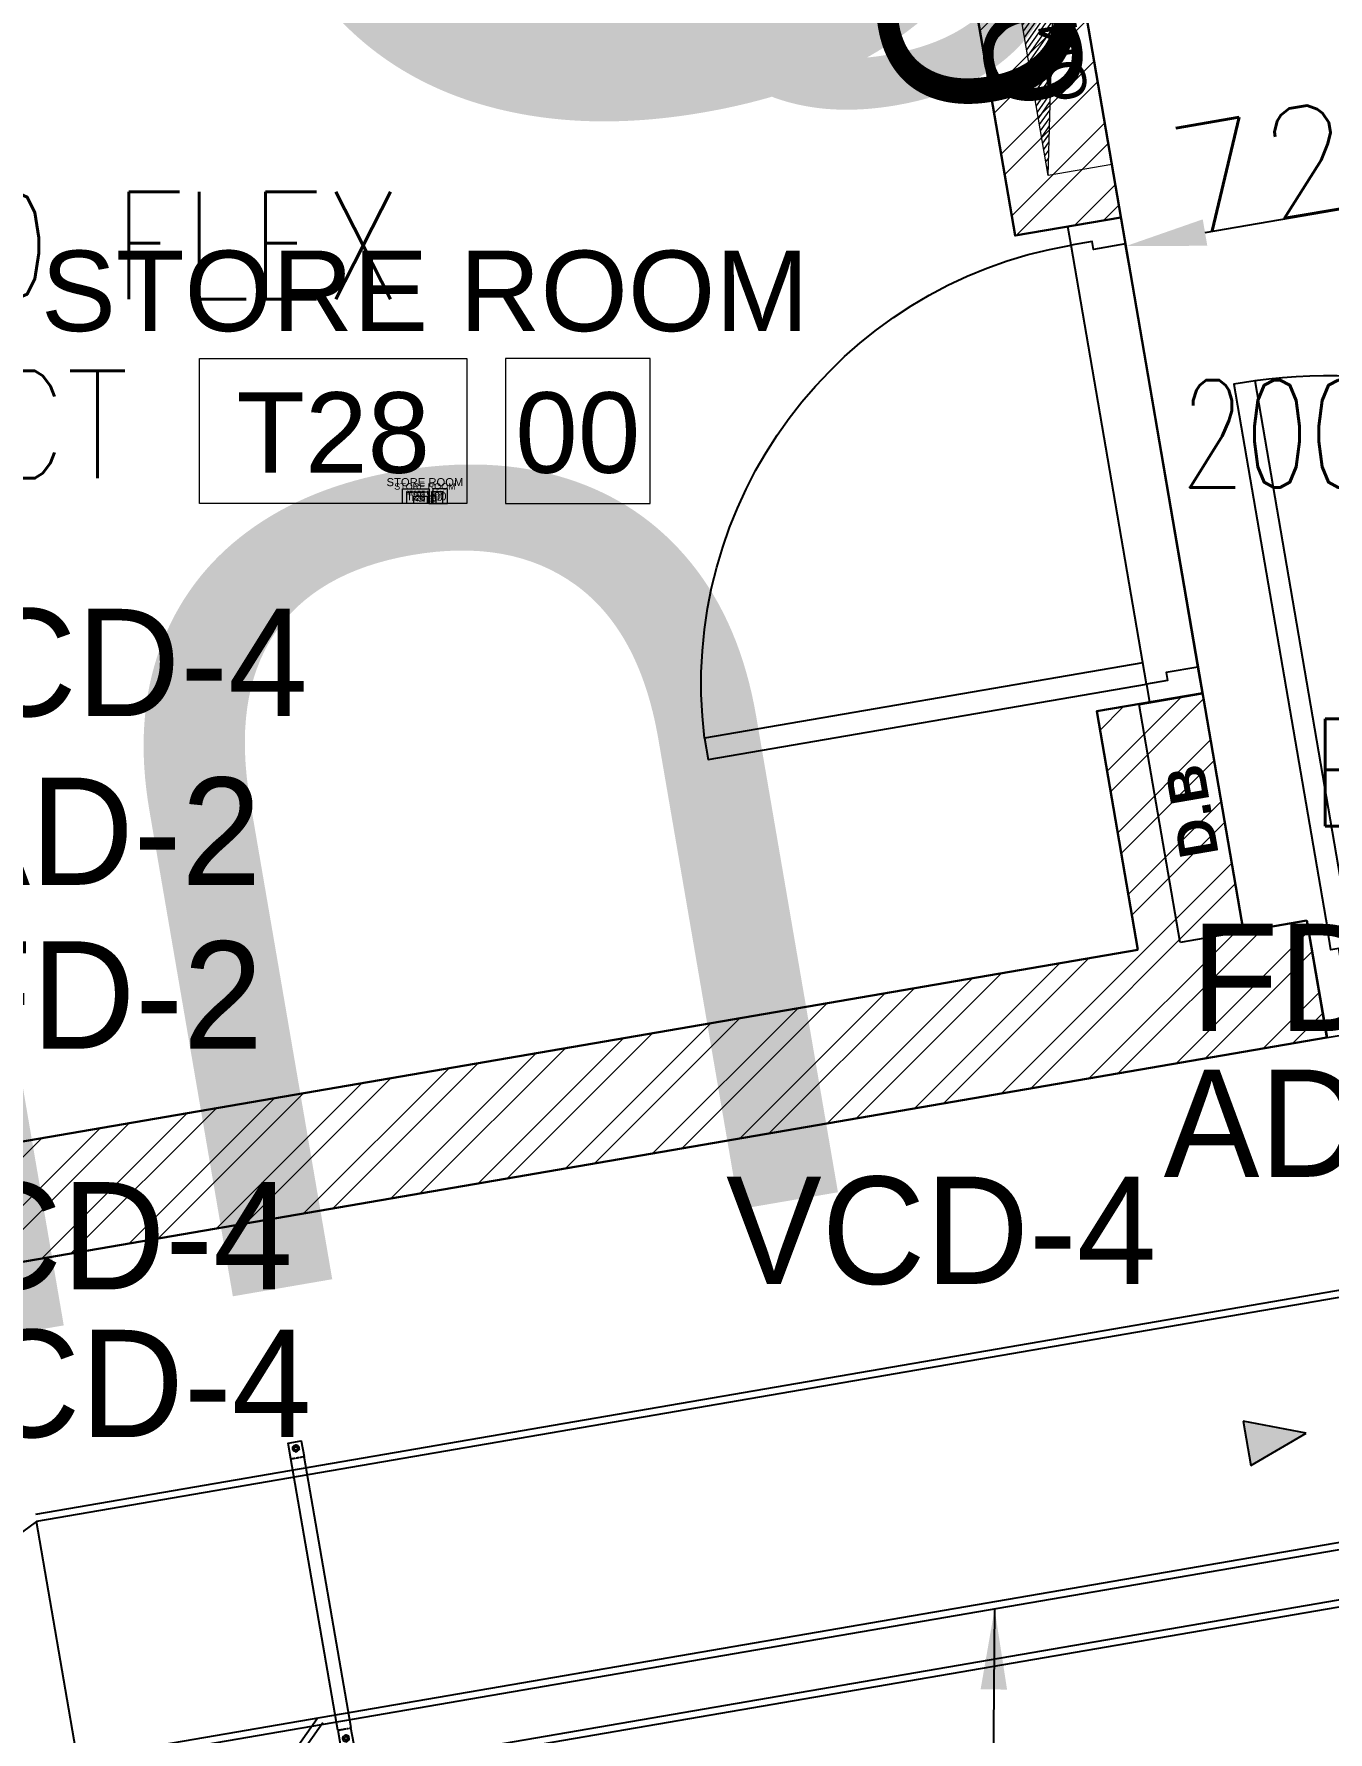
# Model space of a CAD drawing. Header units: millimetres. Extents: x -9226 to 166212, y -13 to 97274.
# Drawn here: x 20871 to 23283, y 20812 to 23976 of the extents above; entities that cross this region are included whole.
import ezdxf
from ezdxf.enums import TextEntityAlignment as Align

# ---------------------------------------------------------------- set-up
doc = ezdxf.new("R2010")
doc.units = ezdxf.units.MM
doc.linetypes.add('23491-GN-XR-PLOT LIMIT$0$DASHED', pattern=[0.75, 0.5, -0.25])
doc.linetypes.add('HIDDEN', pattern=[9.525, 6.35, -3.175])
doc.layers.get('0').update_dxf_attribs({"color": 8})
doc.layers.get('Defpoints').update_dxf_attribs({"color": 8})
for name, color, linetype in [('-EAD', 30, 'Continuous'), ('-TEXT', 7, 'Continuous'), ('0-AC TEXT', 7, 'Continuous'), ('1.INS', 8, 'Continuous'), ('1.support 2', 7, 'Continuous'), ('23491-GN-XR-PLOT LIMIT$0$ARCADE', 8, 'Continuous'), ('23491-GN-XR-PLOT LIMIT$0$PODIUM', 8, 'Continuous'), ('23491-GN-XR-PLOT LIMIT$0$RETAIL', 8, 'Continuous'), ('23491-XR-AR-2ND FLOOR PLAN$0$23491-XR-AR-2ND FLOOR PLAN$0$23491-XR-AR-TYP-FLOOR$0$A-ELC-DP', 8, 'Continuous'), ('23491-XR-AR-2ND FLOOR PLAN$0$23491-XR-AR-2ND FLOOR PLAN$0$23491-XR-AR-TYP-FLOOR$0$A-ELC-DP @ 100', 8, 'Continuous'), ('23491-XR-AR-2ND FLOOR PLAN$0$23491-XR-AR-2ND FLOOR PLAN$0$23491-XR-AR-TYP-FLOOR$0$A-ELC-DP @ 1000', 8, 'Continuous'), ('23491-XR-AR-2ND FLOOR PLAN$0$23491-XR-AR-2ND FLOOR PLAN$0$23491-XR-AR-TYP-FLOOR$0$A-ELC-DP @ 2000', 8, 'Continuous'), ('23491-XR-AR-2ND FLOOR PLAN$0$23491-XR-AR-2ND FLOOR PLAN$0$23491-XR-AR-TYP-FLOOR$0$A-ELC-DP @ 250', 8, 'Continuous'), ('23491-XR-AR-2ND FLOOR PLAN$0$23491-XR-AR-2ND FLOOR PLAN$0$23491-XR-AR-TYP-FLOOR$0$A-ELC-DP @ 500', 8, 'Continuous'), ('23491-XR-AR-2ND FLOOR PLAN$0$23491-XR-AR-2ND FLOOR PLAN$0$23491-XR-AR-TYP-FLOOR$0$LLL', 8, 'Continuous'), ('EAD', 30, 'Continuous'), ('ETA-AC-SUPPORT', 25, 'Continuous'), ('FAD', 3, 'Continuous'), ('VCD SHE', 7, 'Continuous')]:
    doc.layers.add(name, color=color, linetype=linetype)
for name, color, linetype, lineweight in [('1.XREF', 8, 'Continuous', 9), ('23491-XR-AR-2ND FLOOR PLAN$0$23491-XR-AR-2ND FLOOR PLAN$0$23491-XR-AR-TYP-FLOOR$0$A-ANNO-TEXT @ 50', 8, 'Continuous', 25), ('23491-XR-AR-2ND FLOOR PLAN$0$23491-XR-AR-2ND FLOOR PLAN$0$23491-XR-AR-TYP-FLOOR$0$A-Glaz-Sill', 8, 'Continuous', 5), ('23491-XR-AR-2ND FLOOR PLAN$0$23491-XR-AR-2ND FLOOR PLAN$0$23491-XR-AR-TYP-FLOOR$0$A-WALL-PATT', 8, 'Continuous', 5), ('23491-XR-AR-2ND FLOOR PLAN$0$23491-XR-AR-2ND FLOOR PLAN$0$23491-XR-AR-TYP-FLOOR$0$Zone-6_30May22$0$TYP$0$2B+G+19+R Typical Floor$0$A-DOOR', 8, 'Continuous', 25), ('23491-XR-AR-2ND FLOOR PLAN$0$23491-XR-AR-2ND FLOOR PLAN$0$A-WALL', 8, 'Continuous', 30), ('23491-XR-AR-2ND FLOOR PLAN$0$23491-XR-AR-TYP FLOOR 3RD TO 18TH$0$A-FLOR-IDEN', 8, 'Continuous', 9), ('23491-XR-AR-2ND FLOOR PLAN$0$23491-XR-AR-TYP FLOOR 3RD TO 18TH$0$A-FLOR-IDEN @ 10', 8, 'Continuous', 9), ('23491-XR-AR-2ND FLOOR PLAN$0$23491-XR-AR-TYP FLOOR 3RD TO 18TH$0$A-FLOR-IDEN @ 100', 8, 'Continuous', 9), ('23491-XR-AR-2ND FLOOR PLAN$0$23491-XR-AR-TYP FLOOR 3RD TO 18TH$0$A-FLOR-IDEN @ 5', 8, 'Continuous', 9), ('23491-XR-AR-2ND FLOOR PLAN$0$23491-XR-AR-TYP FLOOR 3RD TO 18TH$0$A-FLOR-IDEN @ 8', 8, 'Continuous', 9), ('23491-XR-AR-2ND FLOOR PLAN$0$A-WALL-CAVI', 8, 'Continuous', 15), ('A-ANNO-DIMS', 8, 'Continuous', 9)]:
    doc.layers.add(name, color=color, linetype=linetype, lineweight=lineweight)
doc.styles.add('23491-XR-AR-2ND FLOOR PLAN$0$23491-XR-AR-2ND FLOOR PLAN$0$23491-XR-AR-TYP-FLOOR$0$SDC-TEXT', font='arial.ttf')
doc.styles.add('23491-XR-AR-2ND FLOOR PLAN$0$23491-XR-AR-2ND FLOOR PLAN$0$23491-XR-AR-TYP-FLOOR$0$SDC-TEXT-ARB', font='sdc-arb.shx')
doc.styles.add('23491-XR-AR-2ND FLOOR PLAN$0$23491-XR-AR-2ND FLOOR PLAN$0$SDC-TEXT_4_2', font='arial.ttf')
doc.styles.add('JSE', font='romans.shx', dxfattribs={"width": 0.85})
doc.styles.add('ROMANS', font='isocp.shx', dxfattribs={"width": 0.8})
doc.styles.add('ROMANS100', font='romans.shx', dxfattribs={"width": 0.7, "height": 100})
doc.styles.add('SDC-TEXT-ARB', font='sdc-arb.shx', dxfattribs={"height": 0.5})
doc.styles.get("Standard").update_dxf_attribs({"font": 'romans.shx', "height": 200})
doc.dimstyles.new('ISO-25', dxfattribs={"dimtxt": 200, "dimasz": 150, "dimexe": 1.25, "dimexo": 0.625, "dimgap": 1, "dimtad": 1, "dimtoh": 1, "dimdec": 0, "dimrnd": 5, "dimtxsty": 'Standard', "dimcen": 2.5, "dimclrd": 256, "dimclre": 256, "dimclrt": 7, "dimadec": 0, "dimazin": 0, "dimtfac": 1, "dimtdec": 0, "dimtix": 1, "dimtmove": 2, "dimatfit": 3, "dimfxl": 1, "dimarcsym": 1})
doc.dimstyles.new('JSE', dxfattribs={"dimtxt": 50, "dimasz": 150, "dimexe": 0.18, "dimexo": 0.0625, "dimgap": 50, "dimtad": 0, "dimdec": 0, "dimrnd": 5, "dimzin": 0, "dimdsep": 46, "dimtxsty": 'ROMANS', "dimcen": 0.09, "dimclrd": 7, "dimclre": 7, "dimclrt": 7, "dimadec": 0, "dimazin": 0, "dimtfac": 1, "dimtdec": 0, "dimtofl": 0, "dimtmove": 0, "dimatfit": 3, "dimfxl": 1, "dimtolj": 1, "dimtzin": 0, "dimarcsym": 1})

# ---------------------------------------------------------------- blocks, each defined once
blk = doc.blocks.new('23491-GN-XR-PLOT LIMIT')
at = {"layer": '23491-GN-XR-PLOT LIMIT$0$ARCADE', "color": 8}
blk.add_lwpolyline([(48271.7, 23525.6, 0.000496), (5000, 16088.4), (5000, 11014.2, -0.000526), (50902.2, 18902.5), (55000, 23715.1), (55000, 82243.6), (50763.6, 86480), (9264.6, 86480), (5000, 82215.4), (5000, 81480), (48692.6, 81480), (50500, 80172.6), (50500, 25555.4)], format="xyb", close=True, dxfattribs=at)
at = {"layer": '23491-GN-XR-PLOT LIMIT$0$PODIUM', "color": 8, "linetype": '23491-GN-XR-PLOT LIMIT$0$DASHED', "ltscale": 15, "flags": 128}
blk.add_lwpolyline([(5000, 82215.4), (5000, 11014.2, -0.000526), (50902.2, 18902.5), (55000, 23715.1), (55000, 82243.6), (50763.6, 86480), (9264.6, 86480)], format="xyb", close=True, dxfattribs=at)
blk.add_lwpolyline([(5000, 82215.4), (5000, 11014.2, -0.000526), (50902.2, 18902.5), (55000, 23715.1), (55000, 82243.6), (50763.6, 86480), (9264.6, 86480)], format="xyb", close=True, dxfattribs=at)
at = {"layer": '23491-GN-XR-PLOT LIMIT$0$RETAIL', "color": 8}
blk.add_lwpolyline([(48271.7, 23525.6), (50500, 25555.4), (50500, 80172.6), (48692.6, 81480), (5000, 81480), (5000, 71480), (40000, 71480), (40000, 32256.2, 0.000401), (5000, 26236.7), (5000, 16088.4, -0.000496)], format="xyb", close=True, dxfattribs=at)
blk = doc.blocks.new('*U511')
at = {"layer": '23491-XR-AR-2ND FLOOR PLAN$0$23491-XR-AR-2ND FLOOR PLAN$0$23491-XR-AR-TYP-FLOOR$0$Zone-6_30May22$0$TYP$0$2B+G+19+R Typical Floor$0$A-DOOR', "color": 8}
for p, q in [((1.065, 0), (0.035, 0)), ((1.05, -0.2), (0.05, -0.2))]:
    blk.add_line(p, q, dxfattribs=at)
blk.add_lwpolyline([(0.075, 0), (0.075, 1.0292), (0.035, 1.0292), (0.035, 0)], close=True, dxfattribs=at)
for points in [[(0.035, 0), (0, 0), (0, -0.2), (0.05, -0.2), (0.05, -0.04), (0.035, -0.04), (0.035, 0)], [(1.065, 0), (1.1, 0), (1.1, -0.2), (1.05, -0.2), (1.05, -0.04), (1.065, -0.04), (1.065, 0)]]:
    blk.add_lwpolyline(points, dxfattribs=at)
blk.add_arc((0.035, 0), 1.03, 0, 87.7744, dxfattribs=at)
blk = doc.blocks.new('*U723')
at = {"layer": '23491-XR-AR-2ND FLOOR PLAN$0$23491-XR-AR-2ND FLOOR PLAN$0$23491-XR-AR-TYP-FLOOR$0$A-ELC-DP @ 100', "color": 8, "lineweight": 25, "insert": (129.2, 99.7), "char_height": 72.149, "attachment_point": 1, "style": '23491-XR-AR-2ND FLOOR PLAN$0$23491-XR-AR-2ND FLOOR PLAN$0$23491-XR-AR-TYP-FLOOR$0$SDC-TEXT-ARB'}
blk.add_mtext_dynamic_manual_height_columns('{\\fArial|b0|i0|c0|p34;ONU}', width=72.149, gutter_width=360.7, heights=[0], dxfattribs=at)
at = {"layer": '23491-XR-AR-2ND FLOOR PLAN$0$23491-XR-AR-2ND FLOOR PLAN$0$23491-XR-AR-TYP-FLOOR$0$A-ELC-DP @ 1000', "color": 8, "lineweight": 25, "insert": (129.2, 99.7), "char_height": 721.494, "attachment_point": 1, "style": '23491-XR-AR-2ND FLOOR PLAN$0$23491-XR-AR-2ND FLOOR PLAN$0$23491-XR-AR-TYP-FLOOR$0$SDC-TEXT-ARB'}
blk.add_mtext_dynamic_manual_height_columns('{\\fArial|b0|i0|c0|p34;ONU}', width=721.494, gutter_width=3607.5, heights=[0], dxfattribs=at)
at = {"layer": '23491-XR-AR-2ND FLOOR PLAN$0$23491-XR-AR-2ND FLOOR PLAN$0$23491-XR-AR-TYP-FLOOR$0$A-ELC-DP @ 2000', "color": 8, "lineweight": 25, "insert": (129.2, 99.7), "char_height": 1442.988, "attachment_point": 1, "style": '23491-XR-AR-2ND FLOOR PLAN$0$23491-XR-AR-2ND FLOOR PLAN$0$23491-XR-AR-TYP-FLOOR$0$SDC-TEXT-ARB'}
blk.add_mtext_dynamic_manual_height_columns('{\\fArial|b0|i0|c0|p34;ONU}', width=1442.988, gutter_width=7214.9, heights=[0], dxfattribs=at)
at = {"layer": '23491-XR-AR-2ND FLOOR PLAN$0$23491-XR-AR-2ND FLOOR PLAN$0$23491-XR-AR-TYP-FLOOR$0$A-ELC-DP @ 250', "color": 8, "lineweight": 25, "insert": (129.2, 99.7), "char_height": 180.374, "attachment_point": 1, "style": '23491-XR-AR-2ND FLOOR PLAN$0$23491-XR-AR-2ND FLOOR PLAN$0$23491-XR-AR-TYP-FLOOR$0$SDC-TEXT-ARB'}
blk.add_mtext_dynamic_manual_height_columns('{\\fArial|b0|i0|c0|p34;ONU}', width=180.374, gutter_width=901.9, heights=[0], dxfattribs=at)
at = {"layer": '23491-XR-AR-2ND FLOOR PLAN$0$23491-XR-AR-2ND FLOOR PLAN$0$23491-XR-AR-TYP-FLOOR$0$A-ELC-DP @ 500', "color": 8, "lineweight": 25, "insert": (129.2, 99.7), "char_height": 360.747, "attachment_point": 1, "style": '23491-XR-AR-2ND FLOOR PLAN$0$23491-XR-AR-2ND FLOOR PLAN$0$23491-XR-AR-TYP-FLOOR$0$SDC-TEXT-ARB'}
blk.add_mtext_dynamic_manual_height_columns('{\\fArial|b0|i0|c0|p34;ONU}', width=360.747, gutter_width=1803.7, heights=[0], dxfattribs=at)
blk = doc.blocks.new('23491-XR-AR-2ND FLOOR PLAN$0$23491-XR-AR-2ND FLOOR PLAN$0$23491-XR-AR-TYP-FLOOR$0$A$C81039be2')
h = blk.add_hatch()
h.set_pattern_fill('ANSI31', color=8, scale=66.494154, angle=-360, style=0)
h.set_pattern_definition([(45, (-6738.033, -3450.009), (-5.877308, 5.877308), [])])
h.paths.add_polyline_path([(600, 120), (0, 0), (600, 0)])
at = {"color": 8}
blk.add_line((0, 0), (600, 120), dxfattribs=at)
blk.add_lwpolyline([(0, 120), (0, 0), (600, 0), (600, 120)], close=True, dxfattribs=at)
at = {"layer": '23491-XR-AR-2ND FLOOR PLAN$0$23491-XR-AR-2ND FLOOR PLAN$0$23491-XR-AR-TYP-FLOOR$0$A-ELC-DP'}
blk.add_blockref('*U723', (0, 0), dxfattribs=at)
blk = doc.blocks.new('*U513')
at = {"layer": '23491-XR-AR-2ND FLOOR PLAN$0$23491-XR-AR-2ND FLOOR PLAN$0$23491-XR-AR-TYP-FLOOR$0$Zone-6_30May22$0$TYP$0$2B+G+19+R Typical Floor$0$A-DOOR', "color": 8}
for p, q in [((0.865, 0), (0.035, 0)), ((0.85, -0.1), (0.05, -0.1))]:
    blk.add_line(p, q, dxfattribs=at)
blk.add_lwpolyline([(0.825, 0), (0.825, 0.829), (0.865, 0.829), (0.865, 0)], close=True, dxfattribs=at)
for points in [[(0.035, 0), (0, 0), (0, -0.1), (0.05, -0.1), (0.05, -0.04), (0.035, -0.04), (0.035, 0)], [(0.865, 0), (0.9, 0), (0.9, -0.1), (0.85, -0.1), (0.85, -0.04), (0.865, -0.04), (0.865, 0)]]:
    blk.add_lwpolyline(points, dxfattribs=at)
blk.add_arc((0.865, 0), 0.83, 92.7623, 180, dxfattribs=at)
blk = doc.blocks.new('23491-XR-AR-2ND FLOOR PLAN$0$23491-XR-AR-2ND FLOOR PLAN$0$23491-XR-AR-TYP-FLOOR$0$onu')
at = {"layer": '23491-XR-AR-2ND FLOOR PLAN$0$23491-XR-AR-2ND FLOOR PLAN$0$23491-XR-AR-TYP-FLOOR$0$LLL', "color": 8}
blk.add_lwpolyline([(30, 60), (30, 510), (150, 510), (150, 60)], close=True, dxfattribs=at)
at = {"layer": '23491-XR-AR-2ND FLOOR PLAN$0$23491-XR-AR-2ND FLOOR PLAN$0$23491-XR-AR-TYP-FLOOR$0$A-ANNO-TEXT @ 50', "color": 8, "insert": (129.2, 210.5), "char_height": 72, "width": 1966.959, "attachment_point": 7, "rotation": 90, "style": '23491-XR-AR-2ND FLOOR PLAN$0$23491-XR-AR-2ND FLOOR PLAN$0$23491-XR-AR-TYP-FLOOR$0$SDC-TEXT'}
blk.add_mtext('{\\fArial|b1|i0|c0|p34;D.B}', dxfattribs=at)
blk = doc.blocks.new('*U531')
at = {"color": 8, "linetype": 'ByBlock'}
for points in [[(1.3, 0), (-7, 0), (-7, 4.5), (1.3, 4.5)], [(2.5, 0), (7, 0), (7, 4.5), (2.5, 4.5)]]:
    blk.add_lwpolyline(points, close=True, dxfattribs=at)
at = {"color": 8, "linetype": 'ByBlock', "style": '23491-XR-AR-2ND FLOOR PLAN$0$23491-XR-AR-2ND FLOOR PLAN$0$SDC-TEXT_4_2'}
for tag, p in [('ROOM-NAME-2', (0, 9.95)), ('ROOM-NAME-1', (0, 6.6)), ('ROOM-NO.', (-2.85, 2.2)), ('ROOM-FINISH', (4.75, 2.2))]:
    blk.add_attdef(tag, text='', height=2.5, dxfattribs=at).set_placement(p, align=Align.MIDDLE_CENTER)
blk = doc.blocks.new('*U844')
at = {"layer": '23491-XR-AR-2ND FLOOR PLAN$0$23491-XR-AR-TYP FLOOR 3RD TO 18TH$0$A-FLOR-IDEN @ 10', "color": 8}
ref = blk.add_blockref('*U531', (21599.7, 23100.9), dxfattribs=dict(at, xscale=5.999999999999999, yscale=5.999999999999999, zscale=5.999999999999999))
ref.add_attrib('ROOM-NO.', 'T28', dxfattribs={"layer": '0', "color": 0, "linetype": 'ByBlock', "height": 15, "style": '23491-XR-AR-2ND FLOOR PLAN$0$23491-XR-AR-2ND FLOOR PLAN$0$SDC-TEXT_4_2'}).set_placement((21582.6, 23114.1), align=Align.MIDDLE_CENTER)
ref.add_attrib('ROOM-FINISH', '00', dxfattribs={"layer": '0', "color": 0, "linetype": 'ByBlock', "height": 15, "style": '23491-XR-AR-2ND FLOOR PLAN$0$23491-XR-AR-2ND FLOOR PLAN$0$SDC-TEXT_4_2'}).set_placement((21628.2, 23114.1), align=Align.MIDDLE_CENTER)
ref.add_attrib('ROOM-NAME-1', 'STORE ROOM', dxfattribs={"layer": '0', "color": 0, "linetype": 'ByBlock', "height": 15, "style": '23491-XR-AR-2ND FLOOR PLAN$0$23491-XR-AR-2ND FLOOR PLAN$0$SDC-TEXT_4_2'}).set_placement((21599.7, 23140.5), align=Align.MIDDLE_CENTER)
at = {"layer": '23491-XR-AR-2ND FLOOR PLAN$0$23491-XR-AR-TYP FLOOR 3RD TO 18TH$0$A-FLOR-IDEN @ 100', "color": 8}
ref = blk.add_blockref('*U531', (21599.7, 23100.9), dxfattribs=dict(at, xscale=60, yscale=60, zscale=60))
ref.add_attrib('ROOM-NO.', 'T28', dxfattribs={"layer": '0', "color": 0, "linetype": 'ByBlock', "height": 150, "style": '23491-XR-AR-2ND FLOOR PLAN$0$23491-XR-AR-2ND FLOOR PLAN$0$SDC-TEXT_4_2'}).set_placement((21428.7, 23232.9), align=Align.MIDDLE_CENTER)
ref.add_attrib('ROOM-FINISH', '00', dxfattribs={"layer": '0', "color": 0, "linetype": 'ByBlock', "height": 150, "style": '23491-XR-AR-2ND FLOOR PLAN$0$23491-XR-AR-2ND FLOOR PLAN$0$SDC-TEXT_4_2'}).set_placement((21884.7, 23232.9), align=Align.MIDDLE_CENTER)
ref.add_attrib('ROOM-NAME-1', 'STORE ROOM', dxfattribs={"layer": '0', "color": 0, "linetype": 'ByBlock', "height": 150, "style": '23491-XR-AR-2ND FLOOR PLAN$0$23491-XR-AR-2ND FLOOR PLAN$0$SDC-TEXT_4_2'}).set_placement((21599.7, 23496.9), align=Align.MIDDLE_CENTER)
at = {"layer": '23491-XR-AR-2ND FLOOR PLAN$0$23491-XR-AR-TYP FLOOR 3RD TO 18TH$0$A-FLOR-IDEN @ 5', "color": 8}
ref = blk.add_blockref('*U531', (21599.7, 23100.9), dxfattribs=dict(at, xscale=3, yscale=3, zscale=3))
ref.add_attrib('ROOM-NO.', 'T28', dxfattribs={"layer": '0', "color": 0, "linetype": 'ByBlock', "height": 7.5, "style": '23491-XR-AR-2ND FLOOR PLAN$0$23491-XR-AR-2ND FLOOR PLAN$0$SDC-TEXT_4_2'}).set_placement((21591.1, 23107.5), align=Align.MIDDLE_CENTER)
ref.add_attrib('ROOM-FINISH', '00', dxfattribs={"layer": '0', "color": 0, "linetype": 'ByBlock', "height": 7.5, "style": '23491-XR-AR-2ND FLOOR PLAN$0$23491-XR-AR-2ND FLOOR PLAN$0$SDC-TEXT_4_2'}).set_placement((21613.9, 23107.5), align=Align.MIDDLE_CENTER)
ref.add_attrib('ROOM-NAME-1', 'STORE ROOM', dxfattribs={"layer": '0', "color": 0, "linetype": 'ByBlock', "height": 7.5, "style": '23491-XR-AR-2ND FLOOR PLAN$0$23491-XR-AR-2ND FLOOR PLAN$0$SDC-TEXT_4_2'}).set_placement((21599.7, 23120.7), align=Align.MIDDLE_CENTER)
at = {"layer": '23491-XR-AR-2ND FLOOR PLAN$0$23491-XR-AR-TYP FLOOR 3RD TO 18TH$0$A-FLOR-IDEN @ 8', "color": 8}
ref = blk.add_blockref('*U531', (21599.7, 23100.9), dxfattribs=dict(at, xscale=4.8, yscale=4.8, zscale=4.8))
ref.add_attrib('ROOM-NO.', 'T28', dxfattribs={"layer": '0', "color": 0, "linetype": 'ByBlock', "height": 12, "style": '23491-XR-AR-2ND FLOOR PLAN$0$23491-XR-AR-2ND FLOOR PLAN$0$SDC-TEXT_4_2'}).set_placement((21586, 23111.4), align=Align.MIDDLE_CENTER)
ref.add_attrib('ROOM-FINISH', '00', dxfattribs={"layer": '0', "color": 0, "linetype": 'ByBlock', "height": 12, "style": '23491-XR-AR-2ND FLOOR PLAN$0$23491-XR-AR-2ND FLOOR PLAN$0$SDC-TEXT_4_2'}).set_placement((21622.5, 23111.4), align=Align.MIDDLE_CENTER)
ref.add_attrib('ROOM-NAME-1', 'STORE ROOM', dxfattribs={"layer": '0', "color": 0, "linetype": 'ByBlock', "height": 12, "style": '23491-XR-AR-2ND FLOOR PLAN$0$23491-XR-AR-2ND FLOOR PLAN$0$SDC-TEXT_4_2'}).set_placement((21599.7, 23132.5), align=Align.MIDDLE_CENTER)
blk = doc.blocks.new('23491-XR-AR-2ND FLOOR PLAN')
at = {"layer": '23491-XR-AR-2ND FLOOR PLAN$0$23491-XR-AR-2ND FLOOR PLAN$0$23491-XR-AR-TYP-FLOOR$0$A-WALL-PATT'}
h = blk.add_hatch(dxfattribs=at)
h.set_pattern_fill('ANSI32', color=8, scale=10)
h.paths.add_polyline_path([(23049.3, 22747.4), (22852.2, 22713.5), (22928.5, 22269.3), (20237.9, 21807), (20275.4, 21588.9), (23281.3, 22105.4), (23243.9, 22323.5), (23125.6, 22303.2)])
h.paths.add_polyline_path([(22699.9, 23599.8), (22897, 23633.7), (22634.5, 25161.3), (22535.9, 25144.3), (22637.5, 24553), (20193.4, 24133), (19770, 26596.9), (20361.3, 26698.5), (20344.4, 26797.1), (19753, 26695.4), (19434.9, 28547), (19237.8, 28513.2), (20049.7, 23803.9), (20244.2, 23837.3), (20210.3, 24034.4), (22555.9, 24437.5)])
at = {"layer": '23491-XR-AR-2ND FLOOR PLAN$0$23491-XR-AR-2ND FLOOR PLAN$0$A-WALL', "color": 8}
for p, q in [((23125.6, 22303.2), (22634.5, 25161.3)), ((23243.9, 22323.5), (23125.6, 22303.2)), ((23281.3, 22105.4), (23243.9, 22323.5)), ((22928.5, 22269.3), (20237.9, 21807)), ((20275.4, 21588.9), (23281.3, 22105.4))]:
    blk.add_line(p, q, dxfattribs=at)
for points in [[(22897, 23633.7), (22699.9, 23599.8), (22555.9, 24437.5), (20210.3, 24034.4)], [(22928.5, 22269.3), (22852.2, 22713.5), (23049.3, 22747.4)]]:
    blk.add_lwpolyline(points, dxfattribs=at)
at = {"layer": '23491-XR-AR-2ND FLOOR PLAN$0$23491-XR-AR-2ND FLOOR PLAN$0$23491-XR-AR-TYP-FLOOR$0$A-Glaz-Sill', "color": 8, "lineweight": 25, "xscale": -1, "rotation": 279.7502717208989}
for p in [(22761.8, 23711.9, 0), (20849.5, 18897.3, 0)]:
    blk.add_blockref('23491-XR-AR-2ND FLOOR PLAN$0$23491-XR-AR-2ND FLOOR PLAN$0$23491-XR-AR-TYP-FLOOR$0$A$C81039be2', p, dxfattribs=at)
at = {"layer": '23491-XR-AR-2ND FLOOR PLAN$0$23491-XR-AR-2ND FLOOR PLAN$0$23491-XR-AR-TYP-FLOOR$0$A-Glaz-Sill', "color": 8, "lineweight": 25, "extrusion": (-0.000615467, 0.00144, 0.999999), "xscale": -1.000000000000003, "rotation": 189.7523243124718}
blk.add_blockref('23491-XR-AR-2ND FLOOR PLAN$0$23491-XR-AR-2ND FLOOR PLAN$0$23491-XR-AR-TYP-FLOOR$0$A$C81039be2', (17964.4, 21161.3, 19.4), dxfattribs=at)
at = {"layer": '23491-XR-AR-2ND FLOOR PLAN$0$23491-XR-AR-2ND FLOOR PLAN$0$23491-XR-AR-TYP-FLOOR$0$A-Glaz-Sill', "color": 8, "lineweight": 25, "rotation": 9.76988980129174}
blk.add_blockref('23491-XR-AR-2ND FLOOR PLAN$0$23491-XR-AR-2ND FLOOR PLAN$0$23491-XR-AR-TYP-FLOOR$0$onu', (22988, 22218.6, 0), dxfattribs=at)
at = {"layer": '23491-XR-AR-2ND FLOOR PLAN$0$23491-XR-AR-2ND FLOOR PLAN$0$23491-XR-AR-TYP-FLOOR$0$Zone-6_30May22$0$TYP$0$2B+G+19+R Typical Floor$0$A-DOOR', "color": 8}
for name, p, xscale, yscale, zscale, rotation in [('*U513', (22798.4, 23616.7), -1000.000000000006, 1000.000000000006, 1000.000000000003, 99.73970838626869), ('*U511', (23247.5, 22302.5), 1000.000000000001, 1000.000000000001, 1000.000000000001, 9.75027172089858)]:
    blk.add_blockref(name, p, dxfattribs=dict(at, xscale=xscale, yscale=yscale, zscale=zscale, rotation=rotation))
at = {"layer": '23491-XR-AR-2ND FLOOR PLAN$0$23491-XR-AR-TYP FLOOR 3RD TO 18TH$0$A-FLOR-IDEN'}
blk.add_blockref('*U844', (0, 0), dxfattribs=at)
at = {"layer": '23491-XR-AR-2ND FLOOR PLAN$0$A-WALL-CAVI', "color": 8}
blk.add_blockref('23491-GN-XR-PLOT LIMIT', (0, 0), dxfattribs=at)
blk = doc.blocks.new('XREF')
at = {"layer": 'A-ANNO-DIMS', "color": 8}
blk.add_blockref('23491-XR-AR-2ND FLOOR PLAN', (0, 0), dxfattribs=at)
blk = doc.blocks.new('HVAC-VOL-SPD-S01-M-01-0400 R-01$0$HVAC-VOL-SPD-S01-M-01-0400 R-01$0$A$C2F9C6816')
blk.add_hatch(color=256).paths.add_polyline_path([(-198.8, -78.6), (-398.8, -153.6), (-198.8, -228.6)])
for p, q in [((-198.8, -78.6), (-398.8, -153.6)), ((-198.8, -228.6), (-198.8, -78.6)), ((-398.8, -153.6), (-198.8, -228.6))]:
    blk.add_line(p, q)
blk = doc.blocks.new('t')
at = {"layer": 'ETA-AC-SUPPORT', "color": 7, "linetype": 'HIDDEN', "ltscale": 0.3, "extrusion": (2.40653e-07, 5.25136e-08, 1)}
for p, q in [((4429.3, -9484.4, 0), (4379.3, -9484.4, 0)), ((4392.9, -9513, 0), (4404.3, -9506.4, 0)), ((4392.9, -9526.2, 0), (4392.9, -9513, 0)), ((4392.9, -9526.2, 0), (4404.3, -9532.9, 0)), ((4415.8, -9513, 0), (4404.3, -9506.4, 0)), ((4415.8, -9526.2, 0), (4404.3, -9532.9, 0)), ((4415.8, -9526.2, 0), (4415.8, -9513, 0))]:
    blk.add_line(p, q, dxfattribs=at)
at = {"layer": 'ETA-AC-SUPPORT', "color": 7, "linetype": 'Continuous', "ltscale": 0.3, "extrusion": (2.40653e-07, 5.25136e-08, 1), "elevation": 0}
blk.add_lwpolyline([(4429.3, -9484.4), (4429.3, -9543.9), (4379.3, -9543.9), (4379.3, -9484.4)], dxfattribs=at)
at = {"layer": 'ETA-AC-SUPPORT', "color": 7, "linetype": 'HIDDEN', "ltscale": 0.3, "extrusion": (2.40653e-07, 5.25136e-08, 1)}
for radius in [11.5, 6]:
    blk.add_circle((4404.3, -9519.6, 0), radius, dxfattribs=at)
blk = doc.blocks.new('*U556')
at = {"layer": 'ETA-AC-SUPPORT', "color": 7, "linetype": 'Continuous', "ltscale": 0.3, "extrusion": (2.40653e-07, 5.25136e-08, 1)}
for p, q in [((4404.3, -9001.8, 0), (4404.3, -9514.1, 0)), ((4429.3, -9001.8, 0), (4429.3, -9514.1, 0))]:
    blk.add_line(p, q, dxfattribs=at)
at = {"color": 7, "linetype": 'Continuous', "xscale": -0.5, "yscale": 0.5, "zscale": 0.5, "rotation": 180}
blk.add_blockref('t', (2214.7, -13744, 0), dxfattribs=at)
at = {"color": 7, "linetype": 'Continuous', "xscale": 0.5, "yscale": 0.5, "zscale": 0.5}
blk.add_blockref('t', (2214.7, -4771.9, 0), dxfattribs=at)
blk = doc.blocks.new('*D426')
at = {"layer": 'Defpoints', "color": 0, "transparency": 16777216}
for p in [(23617.1, 23702.4), (23626.5, 23647.7, -4.6), (22915.5, 23525.6)]:
    blk.add_point(p, dxfattribs=at)
at = {"layer": 'VCD SHE', "lineweight": -2, "transparency": 16777216}
for p, q in [((23626.4, 23648.4), (23616.9, 23703.6)), ((23054, 23605.6), (23469.2, 23677)), ((22915.4, 23526.2), (22905.9, 23581.4))]:
    blk.add_line(p, q, dxfattribs=at)
at = {"layer": 'VCD SHE', "transparency": 16777216}
for points in [[(23465, 23701.6), (23473.5, 23652.3), (23617.1, 23702.4)], [(23049.7, 23630.2), (23058.2, 23581), (22906.1, 23580.2)]]:
    blk.add_solid(points, dxfattribs=at)
at = {"layer": 'VCD SHE', "color": 7, "transparency": 16777216, "insert": (23244.5, 23740.8), "char_height": 200, "attachment_point": 5, "rotation": 9.7509}
blk.add_mtext('720', dxfattribs=at)

msp = doc.modelspace()

# ---------------------------------------------------------------- block references
at = {"layer": '1.XREF'}
msp.add_blockref('XREF', (0, 0), dxfattribs=at)

# ---------------------------------------------------------------- next in the draw order: linework, layer by layer
at = {"layer": '1.INS', "extrusion": (-0.000514324, -8.83852e-05, 1)}
for points, elevation in [([(32143.7, 23153.6), (20873.5, 21216.9)], -18.8), ([(32224.4, 22684.2), (20954.2, 20747.4)], -18.8), ([(30737, 22335), (20959.8, 20654.8)], -18), ([(30817.6, 21866), (21040.4, 20185.8)], -18), ([(21090.2, 20784), (21109.4, 20672.6), (21324.6, 20709.6), (21409.3, 20829.5)], -18.8)]:
    msp.add_lwpolyline(points, dxfattribs=dict(at, elevation=elevation))
at = {"layer": 'EAD', "extrusion": (-0.000514324, -8.83852e-05, 1), "elevation": -18.8}
for points in [[(32145.9, 23140.8), (20875.7, 21204.1)], [(32222.2, 22697), (20952, 20760.3)], [(20875.7, 21204.1), (20605.5, 21005.1)], [(20952, 20760.3), (20875.7, 21204.1)], [(21103, 20786.2), (21120, 20687.7), (21317.1, 20721.5), (21398.7, 20837)]]:
    msp.add_lwpolyline(points, dxfattribs=at)
at = {"layer": 'FAD', "extrusion": (-0.000514324, -8.83852e-05, 1), "elevation": -18}
for points in [[(30739.2, 22322.2), (20962, 20642)], [(30815.4, 21878.8), (21038.1, 20198.6)]]:
    msp.add_lwpolyline(points, dxfattribs=at)

# ---------------------------------------------------------------- next in the draw order: block references
at = {"layer": '-EAD', "extrusion": (3.51945e-05, 4.45787e-07, 1), "xscale": 0.5613210269334036, "yscale": 0.5613210269334036, "zscale": 0.5613210269334036, "rotation": 189.9148209486973}
msp.add_blockref('HVAC-VOL-SPD-S01-M-01-0400 R-01$0$HVAC-VOL-SPD-S01-M-01-0400 R-01$0$A$C2F9C6816', (21395.5, 21224.4, 46640459), dxfattribs=at)
at = {"layer": '1.support 2', "linetype": 'ByBlock', "extrusion": (6.40101e-06, -3.46104e-05, 1), "xscale": 1.001591528757322, "yscale": 1.001591528757322, "zscale": 1.001591528757322, "rotation": 189.8236558621095}
msp.add_blockref('*U556', (27346.8, 12688, -0.4), dxfattribs=at)

# ---------------------------------------------------------------- next in the draw order: texts
at = {"layer": '-TEXT', "extrusion": (3.5195e-05, 4.02055e-07, 1), "insert": (20464.7, 23681.3, -8.7), "char_height": 200, "width": 2536.527, "attachment_point": 1, "text_direction": (1, 0, -3.5e-05), "style": 'JSE'}
msp.add_mtext('150 FLEX\\PDUCT', dxfattribs=at)
at = {"layer": '0-AC TEXT', "insert": (24274.1, 23330.7), "char_height": 200, "width": 2328.667, "attachment_point": 3, "line_spacing_factor": 0.946776, "style": 'ROMANS100'}
msp.add_mtext('200x150 EAD\\P76 L/s\\PBOD+3120', dxfattribs=at)
at = {"layer": 'VCD SHE', "style": 'SDC-TEXT-ARB'}
for s, p in [('VCD-4', (20578.7, 22704.5, -0.2)), ('AD-2', (20685.2, 22390.1, 0)), ('FD-2', (23027.5, 22117.5, -0.2)), ('FD-2', (20703.1, 22084.9, -6.6)), ('AD-2', (22977, 21846, -4.5)), ('VCD-4', (20551.2, 21636.3, -0.2)), ('VCD-4', (22161, 21646.5, 1.4)), ('VCD-4', (20585.5, 21361, -0.2))]:
    msp.add_text(s, height=200, dxfattribs=at).set_placement(p)

# ---------------------------------------------------------------- next in the draw order: dimensions: what is measured, and where the dimension line sits
at = {"layer": 'VCD SHE'}
dim = msp.add_aligned_dim(p1=(22915.5, 23525.6), p2=(23626.5, 23647.7, -4.6), distance=55.4, dimstyle='ISO-25', dxfattribs=at)
dim.commit()
dim.dimension.update_dxf_attribs({"geometry": '*D426', "text_midpoint": (23244.5, 23740.8)})

# ---------------------------------------------------------------- next in the draw order: leaders
at = {"layer": '1.INS'}
for points in [[(20464.7, 20954), (20464.7, 24641.1), (21551.5, 24641.1)], [(22661.7, 21040.9), (22543.9, 8940.4), (20901.2, 8962.5)]]:
    msp.add_leader(points, dimstyle='JSE', override={"dimgap": 50, "dimtad": 0}, dxfattribs=at)

doc.saveas('drawing.dxf')
